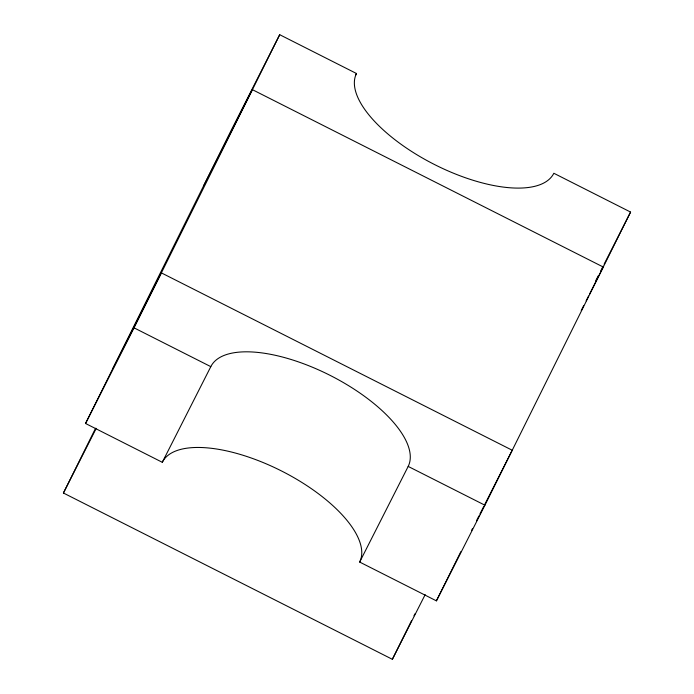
<?xml version="1.0" encoding="UTF-8"?>
<svg xmlns="http://www.w3.org/2000/svg" width="694" height="694" viewBox="0 0 694 694"><rect width="100%" height="100%" fill="white"/><g stroke="black" fill="none" stroke-linecap="round" stroke-linejoin="round"><path stroke-width="1.04" d="M85.544 423.487L231.189 130.342L279.708 34.7L356.464 73.503A110.572 46.03 26.9 0 0 434.661 164.608A110.572 46.03 26.9 0 0 553.829 173.266L630.577 212.069L484.933 505.215L436.413 600.857L359.666 562.053A110.572 46.03 26.9 0 0 281.46 470.948A110.572 46.03 26.9 0 0 162.292 462.291L85.544 423.487L134.063 327.854L279.708 34.7M425.17 594.637L392.362 659.3L63.423 493.018L95.607 428.233M392.362 659.3L411.577 620.618M413.98 615.786L414.943 613.852M436.413 600.857L460.851 551.678M203.88 185.307L252.399 89.665L603.268 267.034L589.553 294.083M112.853 368.523L161.372 272.881L512.241 450.25L484.794 504.347M63.423 493.018L96.223 428.354M355.484 75.429L356.464 73.503M162.292 462.291L210.811 366.649A110.572 46.03 26.9 0 1 329.98 375.307A110.572 46.03 26.9 0 1 408.185 466.42L484.933 505.215M359.666 562.053L408.185 466.42M595.782 280.654L598.237 275.83M600.683 270.998L603.138 266.166M604.118 264.232L630.577 212.069M581.216 310.504L583.671 305.672M586.118 300.849L588.573 296.017M471.564 530.433L472.545 528.498M476.466 520.778L478.921 515.946M479.901 514.011L483.822 506.282M134.063 327.854L210.811 366.649"/></g></svg>
